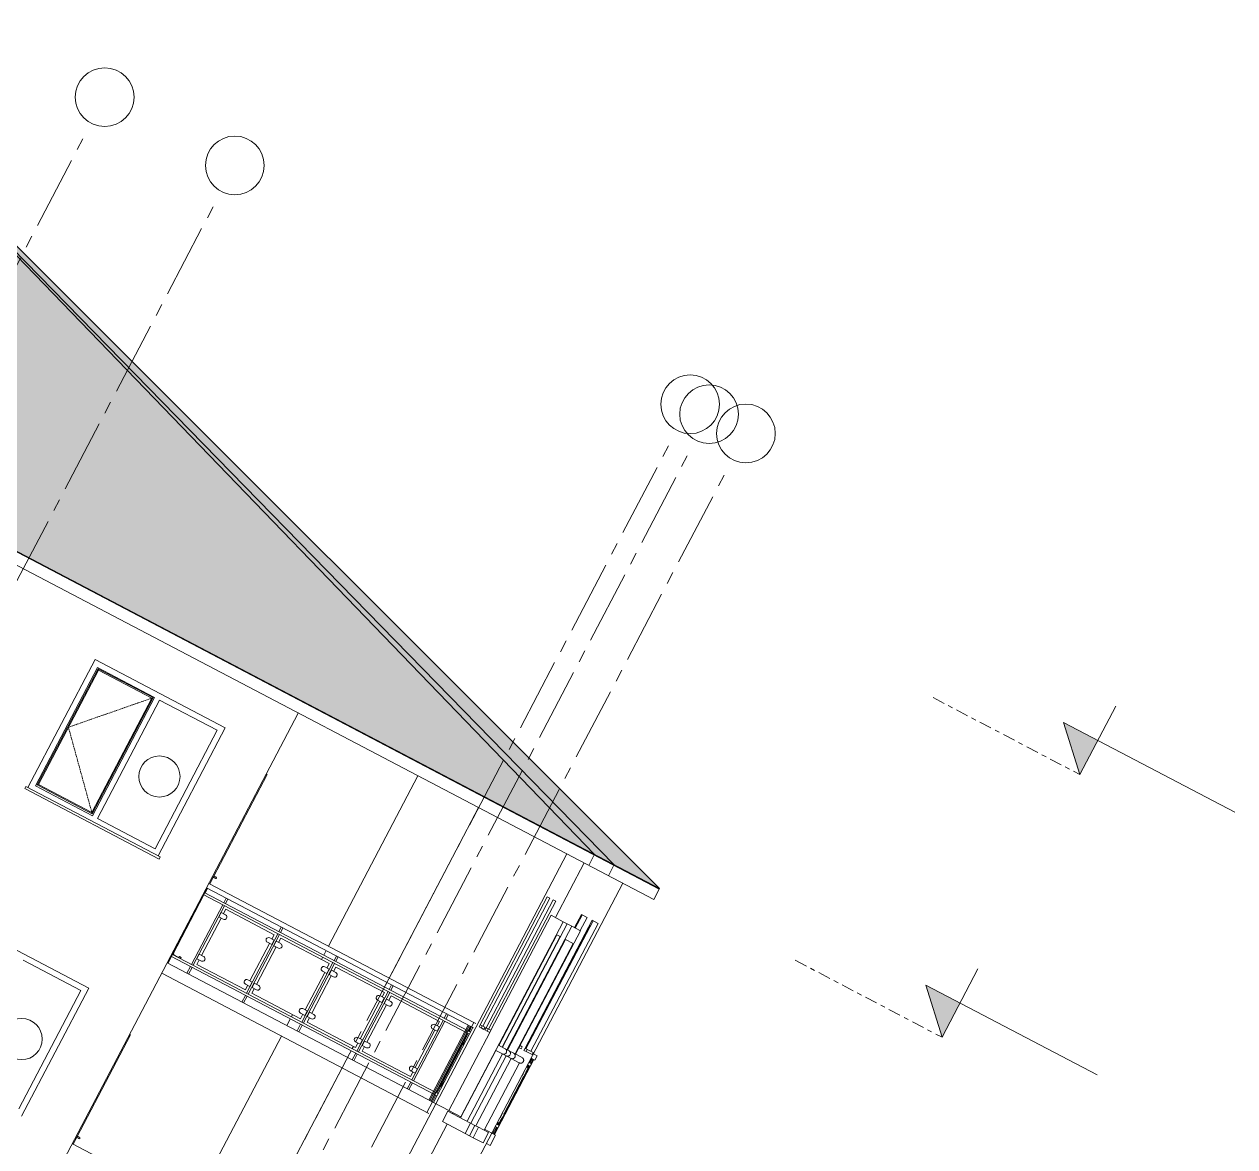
# Model space of a CAD drawing. Header units: millimetres. Extents: x 1373 to 40779, y 1939 to 6439.
# Drawn here: x 4361 to 4669.9, y 3880.4 to 4166.9 of the extents above; entities that cross this region are included whole.
import ezdxf

# ---------------------------------------------------------------- set-up
doc = ezdxf.new("R2010")
doc.units = ezdxf.units.MM
for name, pattern in [('Center', [3, 1.2, -0.6, 0.6, -0.6]), ('Centre', [1.34939, 0.635, -0.23813, 0.23813, -0.23813]), ('IMPORT-CENTER2', [112.5, 75, -12.5, 12.5, -12.5])]:
    doc.linetypes.add(name, pattern=pattern)
for name, color, linetype, lineweight in [('A-DETL', 6, 'Continuous', 30), ('A-DOOR', 31, 'Continuous', 18), ('A-DOOR-FRAM', 31, 'Continuous', 18), ('A-FLOR', 192, 'Continuous', 30), ('A-FLOR-HRAL', 11, 'Continuous', 18), ('A-FLOR-LEVL', 51, 'Continuous', 18), ('A-GLAZ', 151, 'Continuous', 18), ('A-ROOF', 132, 'Continuous', 18), ('A-ROOF-PATT', 132, 'Continuous', 18), ('A-WALL', 20, 'Continuous', 9), ('HESAPLAMALAR', 2, 'Continuous', 30), ('S-COLS', 52, 'Continuous', 9), ('S-GRID', 252, 'IMPORT-CENTER2', 5), ('S-GRID-IDEN', 1, 'Continuous', 18)]:
    doc.layers.add(name, color=color, linetype=linetype, lineweight=lineweight)
doc.layers.add('Çember', color=7, linetype='Continuous')

# ---------------------------------------------------------------- blocks, each defined once
blk = doc.blocks.new('STB Stütze - rechteckig - 35-70-2135510-SOL YAN GÖRÜNÜŞ')
at = {"layer": 'S-COLS'}
for p, q in [((-435, 988), (-435, 791.4)), ((-365, 988), (-365, 791.4)), ((-435, 786.4), (-435, 781.3)), ((-435, 778.7), (-435, 776.2)), ((-365, 786.4), (-365, 781.3)), ((-365, 778.7), (-365, 776.2)), ((-435, 712.7), (-435, 710.2)), ((-435, 707.6), (-435, 700)), ((-365, 712.7), (-365, 710.2)), ((-365, 707.6), (-365, 700))]:
    blk.add_line(p, q, dxfattribs=at)
blk = doc.blocks.new('STB Stütze - rechteckig - 35-70-V61-SOL YAN GÖRÜNÜŞ')
at = {"layer": 'S-COLS'}
for p, q in [((-435, 988), (-435, 791.4)), ((-365, 988), (-365, 791.4)), ((-435, 786.4), (-435, 781.3)), ((-435, 778.7), (-435, 776.2)), ((-365, 786.4), (-365, 781.3)), ((-365, 778.7), (-365, 776.2)), ((-435, 712.7), (-435, 710.2)), ((-435, 707.6), (-435, 700)), ((-365, 712.7), (-365, 710.2)), ((-365, 707.6), (-365, 700))]:
    blk.add_line(p, q, dxfattribs=at)
blk = doc.blocks.new('STB Stütze - rechteckig - 35-70-2136767-SOL YAN GÖRÜNÜŞ')
at = {"layer": 'S-COLS'}
for p, q in [((-435, 1288), (-435, 1091.4)), ((-365, 1288), (-365, 1091.4)), ((-435, 1086.4), (-435, 1081.3)), ((-435, 1078.7), (-435, 1076.2)), ((-365, 1086.4), (-365, 1081.3)), ((-365, 1078.7), (-365, 1076.2)), ((-435, 1012.7), (-435, 1010.2)), ((-435, 1007.6), (-435, 1000)), ((-365, 1012.7), (-365, 1010.2)), ((-365, 1007.6), (-365, 1000))]:
    blk.add_line(p, q, dxfattribs=at)
blk = doc.blocks.new('STB Stütze - rechteckig - 35-70-V71-SOL YAN GÖRÜNÜŞ')
at = {"layer": 'S-COLS'}
for p, q in [((-435, 1288), (-435, 1091.4)), ((-365, 1288), (-365, 1091.4)), ((-435, 1086.4), (-435, 1081.3)), ((-435, 1078.7), (-435, 1076.2)), ((-365, 1086.4), (-365, 1081.3)), ((-365, 1078.7), (-365, 1076.2)), ((-435, 1012.7), (-435, 1010.2)), ((-435, 1007.6), (-435, 1000)), ((-365, 1012.7), (-365, 1010.2)), ((-365, 1007.6), (-365, 1000))]:
    blk.add_line(p, q, dxfattribs=at)
blk = doc.blocks.new('JTIRJRT')
at = {"layer": 'A-FLOR-LEVL'}
for points in [[(21893.2, -1469.4), (21893.2, -1508.9), (21932.7, -1469.4)], [(21893.2, -1772.2), (21893.2, -1811.7), (21932.7, -1772.2)]]:
    blk.add_hatch(color=256, dxfattribs=at).paths.add_polyline_path(points)
for p, q in [((21893.2, -1508.9), (21893.2, -1430)), ((21932.7, -1469.4), (21735.2, -1469.4)), ((21932.7, -1469.4), (21893.2, -1508.9)), ((21893.2, -1811.7), (21893.2, -1732.7)), ((21932.7, -1772.2), (21735.2, -1772.2)), ((21932.7, -1772.2), (21893.2, -1811.7))]:
    blk.add_line(p, q, dxfattribs=at)
at = {"layer": 'A-FLOR-LEVL', "linetype": 'Centre', "ltscale": 20}
for p, q in [((22062.3, -1508.9), (21893.2, -1508.9)), ((22062.3, -1811.7), (21893.2, -1811.7))]:
    blk.add_line(p, q, dxfattribs=at)
blk = doc.blocks.new('A$Cdf2d3065')
at = {"layer": 'A-ROOF-PATT'}
h = blk.add_hatch(dxfattribs=at)
h.set_pattern_fill('FP_33', color=256, style=0, pattern_type=2)
h.set_pattern_definition([(0, (900.691, 2143.499), (31.777, 9.419), [0.66258, -0.55215, 0.77301, -0.33129, -1.436]), (0, (900.691, 2143.499), (31.777, 9.419), [-2.319, 0.99388, -0.44172]), (0, (902.56, 2143.891), (31.777, 9.419), [0.55215, -2.098, 0.44172, -0.66258]), (0, (900.869, 2142.91), (31.777, 9.419), [0.33129, -3.423]), (18.016, (900.69057, 2143.49905), (28.02184183, 9.41877813), [29.185, -92.631]), (18.016, (901.35357, 2143.49905), (28.02184183, 9.41877813), [28.551, -93.265]), (18.016, (901.90557, 2143.49905), (28.02184183, 9.41877813), [26.647, -95.169]), (18.016, (900.86857, 2142.91005), (28.02184183, 9.41877813), [29.185, -92.631]), (18.016, (901.19957, 2142.91005), (28.02184183, 9.41877813), [29.185, -92.631]), (18.016, (904.00357, 2143.49905), (28.02184183, 9.41877813), [27.916, -93.9])])
h.paths.add_polyline_path([(614.8, 2058.1), (636.2, 2058.1), (1559.7, 2358.2), (1553.5, 2360.2), (583.9, 2058.1)])
h = blk.add_hatch(dxfattribs=at)
h.set_pattern_fill('FP_31', color=256, style=0, pattern_type=2)
h.set_pattern_definition([(0, (900.372, 2143.738), (30.256, 9.419), [0.29972, -0.24977, 0.34968, -0.14986, -0.6494]), (0, (900.372, 2143.738), (30.256, 9.419), [-1.049, 0.44958, -0.19982]), (0, (901.879, 2144.131), (30.256, 9.419), [0.24977, -0.94912, 0.19982, -0.29972]), (0, (899.46, 2143.15), (30.256, 9.419), [0.14986, -1.549]), (18.003, (900.37157, 2143.73805), (28.558175076, 9.4187525), [29.205, -92.694]), (18.003, (900.67157, 2143.73805), (28.558175076, 9.4187525), [28.57, -93.329]), (18.003, (900.92157, 2143.73805), (28.558175076, 9.4187525), [26.665, -95.233]), (18.003, (899.45957, 2143.15005), (28.558175076, 9.4187525), [29.205, -92.694]), (18.003, (899.60957, 2143.15005), (28.558175076, 9.4187525), [29.205, -92.694]), (18.003, (901.87057, 2143.73805), (28.558175076, 9.4187525), [27.935, -93.964])])
h.paths.add_polyline_path([(658.9, 2058.1), (1562.2, 2357.4), (1559.7, 2358.2), (636.2, 2058.1)])
h = blk.add_hatch(dxfattribs=at)
h.set_pattern_fill('FP_32', color=256, style=0, pattern_type=2)
h.set_pattern_definition([(0, (1220.775, 2305.74), (64.77, 9.419), [15.24, -12.7, 17.78, -7.62, -33.02]), (0, (1220.775, 2305.74), (64.77, 9.419), [-53.34, 22.86, -10.16]), (0, (1236.015, 2306.132), (64.77, 9.419), [12.7, -48.26, 10.16, -15.24]), (0, (1266.495, 2305.151), (64.77, 9.419), [7.62, -78.74]), (90, (1220.775, 2305.74), (-21.59, 9.419), [9.026, -28.649]), (90, (1236.015, 2305.74), (-21.59, 9.419), [8.83, -28.845]), (90, (1248.715, 2305.74), (-21.59, 9.419), [8.241, -29.434]), (90, (1266.495, 2305.15), (-21.59, 9.419), [9.026, -28.649]), (90, (1274.115, 2305.15), (-21.59, 9.419), [9.026, -28.649]), (90, (1296.975, 2305.74), (-21.59, 9.419), [8.634, -29.041])])
h.paths.add_polyline_path([(658.9, 2058.1), (2483.5, 2058.1), (1562.2, 2357.4), (667.1, 2060.8)])
at = {"layer": 'A-DOOR'}
for p, q in [((990.2, 1858.1), (990.1, 1858.1)), ((990.1, 1858.1), (990.1, 1858.1)), ((990.1, 1858.1), (990.1, 1858.1)), ((990.1, 1858.1), (990.1, 1858.1)), ((990.1, 1858.1), (990.1, 1858.1)), ((990.1, 1856.7), (990.1, 1856.7)), ((990.1, 1856.7), (990.1, 1856.7)), ((990.1, 1856.7), (990.1, 1856.7)), ((990.1, 1856.7), (990.1, 1856.7)), ((990.1, 1856.7), (990.2, 1856.7)), ((990.3, 1858.1), (990.2, 1858.1)), ((990.2, 1858.1), (990.2, 1858.1)), ((990.2, 1858.1), (990.2, 1858.1)), ((990.2, 1858.1), (990.2, 1858.1)), ((990.2, 1858.1), (990.2, 1858.1)), ((990.2, 1858.1), (990.2, 1858.1)), ((990.2, 1858.1), (990.2, 1858.1)), ((990.2, 1856.7), (990.2, 1856.7)), ((990.2, 1856.7), (990.2, 1856.7)), ((990.2, 1856.7), (990.2, 1856.7)), ((990.2, 1856.7), (990.2, 1856.7)), ((990.2, 1856.7), (990.2, 1856.7)), ((990.2, 1856.7), (990.2, 1856.7)), ((990.2, 1856.7), (990.2, 1856.7)), ((990.2, 1856.7), (990.3, 1856.7)), ((990.4, 1858.1), (990.3, 1858.1)), ((990.3, 1858.1), (990.3, 1858.1)), ((990.3, 1858.1), (990.3, 1858.1)), ((990.3, 1858.1), (990.3, 1858.1)), ((990.3, 1858.1), (990.3, 1858.1)), ((990.3, 1856.7), (990.3, 1856.7)), ((990.3, 1856.7), (990.3, 1856.7)), ((990.3, 1856.7), (990.3, 1856.7)), ((990.3, 1856.7), (990.4, 1856.7)), ((990.5, 1858.1), (990.4, 1858.1)), ((990.4, 1858.1), (990.4, 1858.1)), ((990.4, 1858.1), (990.4, 1858.1)), ((990.4, 1858.1), (990.4, 1858.1)), ((990.4, 1856.7), (990.4, 1856.7)), ((990.4, 1856.7), (990.4, 1856.7)), ((990.4, 1856.7), (990.4, 1856.7)), ((990.4, 1856.7), (990.5, 1856.7)), ((990.6, 1858.1), (990.5, 1858.1)), ((990.5, 1858.1), (990.5, 1858.1)), ((990.5, 1858.1), (990.5, 1858.1)), ((990.5, 1856.7), (990.5, 1856.7)), ((990.5, 1856.7), (990.5, 1856.7)), ((990.5, 1856.7), (990.6, 1856.7)), ((990.7, 1858.1), (990.6, 1858.1)), ((990.6, 1858.1), (990.6, 1858.1)), ((990.6, 1858.1), (990.6, 1858.1)), ((990.6, 1856.7), (990.6, 1856.7)), ((990.6, 1856.7), (990.6, 1856.7)), ((990.6, 1856.7), (990.7, 1856.7)), ((990.8, 1858.1), (990.7, 1858.1)), ((990.7, 1858.1), (990.7, 1858.1)), ((990.7, 1858.1), (990.7, 1858.1)), ((990.7, 1856.7), (990.7, 1856.7)), ((990.7, 1856.7), (990.7, 1856.7)), ((990.7, 1856.7), (990.8, 1856.7)), ((990.9, 1858.1), (990.8, 1858.1)), ((990.8, 1858.1), (990.8, 1858.1)), ((990.8, 1856.7), (990.8, 1856.7)), ((990.8, 1856.7), (990.8, 1856.7)), ((990.8, 1856.7), (990.9, 1856.7)), ((991, 1858.1), (990.9, 1858.1)), ((990.9, 1858.1), (990.9, 1858.1)), ((990.9, 1858.1), (990.9, 1858.1)), ((990.9, 1856.7), (990.9, 1856.7)), ((990.9, 1856.7), (991, 1856.7)), ((991.1, 1858.1), (991, 1858.1)), ((991, 1858.1), (991, 1858.1)), ((991, 1856.7), (991, 1856.7)), ((991, 1856.7), (991, 1856.7)), ((991, 1856.7), (991.1, 1856.7)), ((992.6, 1858.1), (991.1, 1858.1)), ((991.1, 1858.1), (991.1, 1858.1)), ((991.1, 1858.1), (991.1, 1858.1)), ((991.1, 1856.7), (992.6, 1856.7)), ((991.1, 1856.7), (991.1, 1856.7)), ((991.1, 1856.7), (991.1, 1856.7)), ((992.6, 1858.7), (992.6, 1857.4)), ((992.6, 1857.4), (992.6, 1856.2)), ((985.7, 1768.9), (983.7, 1768.9)), ((983.7, 1767.6), (983.7, 1768.9)), ((985.7, 1767.6), (985.7, 1768.9)), ((991.5, 1767.9), (985.7, 1767.9)), ((991.5, 1767.9), (991.5, 1768)), ((991.5, 1768), (991.5, 1768)), ((991.5, 1768), (991.5, 1768)), ((991.5, 1768), (991.6, 1768)), ((991.5, 1767.7), (991.5, 1767.9)), ((991.6, 1768), (991.6, 1768)), ((991.6, 1768), (991.6, 1768)), ((991.6, 1768), (991.6, 1768)), ((991.6, 1768), (991.6, 1768)), ((991.6, 1768), (991.7, 1768)), ((991.7, 1768), (991.7, 1768.1)), ((991.7, 1768.1), (991.8, 1768.1)), ((991.7, 1768), (991.7, 1768)), ((991.7, 1768), (991.7, 1768)), ((991.7, 1768), (991.7, 1768)), ((991.7, 1768), (991.7, 1768)), ((991.8, 1768.1), (991.8, 1768.2)), ((991.8, 1768.2), (991.9, 1768.2)), ((991.8, 1768.1), (991.8, 1768.1)), ((991.8, 1768.1), (991.8, 1768.1)), ((991.8, 1768.1), (991.8, 1768.1)), ((991.8, 1768.1), (991.8, 1768.1)), ((991.8, 1768.1), (991.8, 1768.1)), ((991.9, 1768.3), (992, 1768.4)), ((991.9, 1768.2), (991.9, 1768.3)), ((991.9, 1768.3), (991.9, 1768.3)), ((991.9, 1768.3), (991.9, 1768.3)), ((991.9, 1768.3), (991.9, 1767.6)), ((991.9, 1768.2), (991.9, 1768.2)), ((991.9, 1768.2), (991.9, 1768.2)), ((991.9, 1768.2), (991.9, 1768.2)), ((992, 1768.4), (992, 1768.5)), ((992, 1768.5), (992.1, 1768.5)), ((992.1, 1768.6), (992.1, 1768.7)), ((992.1, 1768.7), (992.2, 1768.7)), ((992.1, 1768.5), (992.1, 1768.6)), ((992.2, 1768.7), (992.2, 1768.8)), ((992.2, 1768.8), (992.3, 1768.8)), ((992.3, 1768.8), (992.4, 1768.9)), ((992.4, 1768.9), (992.4, 1769)), ((992.4, 1769), (992.5, 1769)), ((992.5, 1769), (992.5, 1769.1)), ((992.5, 1769.1), (992.6, 1769.1)), ((992.6, 1769.1), (992.7, 1769.1)), ((992.7, 1769.1), (992.7, 1769.2)), ((990.2, 1558.1), (990.1, 1558.1)), ((990.1, 1558.1), (990.1, 1558.1)), ((990.1, 1558.1), (990.1, 1558.1)), ((990.1, 1558.1), (990.1, 1558.1)), ((990.1, 1558.1), (990.1, 1558.1)), ((990.3, 1558.1), (990.2, 1558.1)), ((990.2, 1558.1), (990.2, 1558.1)), ((990.2, 1558.1), (990.2, 1558.1)), ((990.2, 1558.1), (990.2, 1558.1)), ((990.2, 1558.1), (990.2, 1558.1)), ((990.2, 1558.1), (990.2, 1558.1)), ((990.2, 1558.1), (990.2, 1558.1)), ((990.4, 1558.1), (990.3, 1558.1)), ((990.3, 1558.1), (990.3, 1558.1)), ((990.3, 1558.1), (990.3, 1558.1)), ((990.3, 1558.1), (990.3, 1558.1)), ((990.3, 1558.1), (990.3, 1558.1)), ((990.5, 1558.1), (990.4, 1558.1)), ((990.4, 1558.1), (990.4, 1558.1)), ((990.4, 1558.1), (990.4, 1558.1)), ((990.4, 1558.1), (990.4, 1558.1)), ((990.6, 1558.1), (990.5, 1558.1)), ((990.5, 1558.1), (990.5, 1558.1)), ((990.5, 1558.1), (990.5, 1558.1)), ((990.7, 1558.1), (990.6, 1558.1)), ((990.6, 1558.1), (990.6, 1558.1)), ((990.6, 1558.1), (990.6, 1558.1)), ((990.8, 1558.1), (990.7, 1558.1)), ((990.7, 1558.1), (990.7, 1558.1)), ((990.7, 1558.1), (990.7, 1558.1)), ((990.9, 1558.1), (990.8, 1558.1)), ((990.8, 1558.1), (990.8, 1558.1)), ((991, 1558.1), (990.9, 1558.1)), ((990.9, 1558.1), (990.9, 1558.1)), ((990.9, 1558.1), (990.9, 1558.1)), ((991.1, 1558.1), (991, 1558.1)), ((991, 1558.1), (991, 1558.1)), ((992.6, 1558.1), (991.1, 1558.1)), ((991.1, 1558.1), (991.1, 1558.1)), ((991.1, 1558.1), (991.1, 1558.1)), ((992.6, 1558.7), (992.6, 1557.4)), ((992.6, 1557.4), (992.6, 1556.2)), ((990.1, 1556.7), (990.1, 1556.7)), ((990.1, 1556.7), (990.1, 1556.7)), ((990.1, 1556.7), (990.1, 1556.7)), ((990.1, 1556.7), (990.1, 1556.7)), ((990.1, 1556.7), (990.2, 1556.7)), ((990.2, 1556.7), (990.2, 1556.7)), ((990.2, 1556.7), (990.2, 1556.7)), ((990.2, 1556.7), (990.2, 1556.7)), ((990.2, 1556.7), (990.2, 1556.7)), ((990.2, 1556.7), (990.2, 1556.7)), ((990.2, 1556.7), (990.2, 1556.7)), ((990.2, 1556.7), (990.2, 1556.7)), ((990.2, 1556.7), (990.3, 1556.7)), ((990.3, 1556.7), (990.3, 1556.7)), ((990.3, 1556.7), (990.3, 1556.7)), ((990.3, 1556.7), (990.3, 1556.7)), ((990.3, 1556.7), (990.4, 1556.7)), ((990.4, 1556.7), (990.4, 1556.7)), ((990.4, 1556.7), (990.4, 1556.7)), ((990.4, 1556.7), (990.4, 1556.7)), ((990.4, 1556.7), (990.5, 1556.7)), ((990.5, 1556.7), (990.5, 1556.7)), ((990.5, 1556.7), (990.5, 1556.7)), ((990.5, 1556.7), (990.6, 1556.7)), ((990.6, 1556.7), (990.6, 1556.7)), ((990.6, 1556.7), (990.6, 1556.7)), ((990.6, 1556.7), (990.7, 1556.7)), ((990.7, 1556.7), (990.7, 1556.7)), ((990.7, 1556.7), (990.7, 1556.7)), ((990.7, 1556.7), (990.8, 1556.7)), ((990.8, 1556.7), (990.8, 1556.7)), ((990.8, 1556.7), (990.8, 1556.7)), ((990.8, 1556.7), (990.9, 1556.7)), ((990.9, 1556.7), (990.9, 1556.7)), ((990.9, 1556.7), (991, 1556.7)), ((991, 1556.7), (991, 1556.7)), ((991, 1556.7), (991, 1556.7)), ((991, 1556.7), (991.1, 1556.7)), ((991.1, 1556.7), (992.6, 1556.7)), ((991.1, 1556.7), (991.1, 1556.7)), ((991.1, 1556.7), (991.1, 1556.7))]:
    blk.add_line(p, q, dxfattribs=at)
for centre, start, end in [((990.1, 1857.4), 150, 180), ((990.1, 1857.4), 180, 210), ((990.1, 1857.4), 75, 120), ((990.1, 1857.4), 240, 285), ((990.1, 1557.4), 150, 180), ((990.1, 1557.4), 180, 210), ((990.1, 1557.4), 75, 120), ((990.1, 1557.4), 240, 285)]:
    blk.add_arc(centre, 0.7, start, end, dxfattribs=at)
at = {"layer": 'A-DOOR-FRAM'}
for p, q in [((992.7, 1848.9), (992.7, 1974.9)), ((993.7, 1974.9), (992.7, 1974.9)), ((992.7, 1838.7), (992.7, 1843.8)), ((992.7, 1767.6), (992.7, 1836.2)), ((992.7, 1757.4), (992.7, 1765.1)), ((992.7, 1548.9), (992.7, 1674.9)), ((993.7, 1674.9), (992.7, 1674.9))]:
    blk.add_line(p, q, dxfattribs=at)
at = {"layer": 'A-FLOR', "color": 1, "lineweight": 20}
for p, q in [((615.2, 1757.4), (619.5, 1757.4)), ((615.2, 1757.4), (615.2, 1745.4)), ((685.8, 1757.4), (993.7, 1757.4)), ((688, 1757.4), (688, 1745.4)), ((619.5, 1745.4), (615.2, 1745.4)), ((993.7, 1745.4), (685.8, 1745.4))]:
    blk.add_line(p, q, dxfattribs=at)
at = {"layer": 'A-FLOR-HRAL'}
for p, q in [((615.2, 1848.9), (619.5, 1848.9)), ((615.2, 1848.9), (615.2, 1843.8)), ((615.2, 1843.8), (619.5, 1843.8)), ((616.6, 1843.8), (616.6, 1757.4)), ((617.2, 1838.7), (617.2, 1843.8)), ((617.3, 1843.8), (617.3, 1838.7)), ((619.2, 1838.7), (619.2, 1843.8)), ((686, 1848.9), (688.3, 1848.9)), ((686, 1843.8), (688.3, 1843.8)), ((686.7, 1757.4), (686.7, 1843.8)), ((688.1, 1843.8), (688.1, 1838.7)), ((688.1, 1838.7), (688.1, 1843.8)), ((688.3, 1843.8), (688.3, 1848.9)), ((688.3, 1848.9), (993.7, 1848.9)), ((688.3, 1843.8), (993.7, 1843.8)), ((689.3, 1843.8), (689.3, 1838.7)), ((689.3, 1838.7), (689.3, 1843.8)), ((689.5, 1757.4), (689.5, 1843.8)), ((690.8, 1757.4), (690.8, 1843.8)), ((692, 1843.8), (692, 1757.4)), ((715.1, 1843.8), (715.1, 1838.7)), ((717, 1838.7), (717, 1843.8)), ((778.6, 1843.8), (778.6, 1838.7)), ((780.5, 1838.7), (780.5, 1843.8)), ((842.1, 1843.8), (842.1, 1838.7)), ((844, 1838.7), (844, 1843.8)), ((905.6, 1843.8), (905.6, 1838.7)), ((907.5, 1838.7), (907.5, 1843.8)), ((969.1, 1843.8), (969.1, 1838.7)), ((971, 1838.7), (971, 1843.8)), ((993.1, 1757.4), (993.1, 1843.8)), ((616.5, 1838.7), (619.5, 1838.7)), ((616.5, 1838.7), (616.5, 1836.2)), ((616.5, 1836.2), (619.5, 1836.2)), ((617.2, 1828.6), (617.2, 1836.2)), ((617.3, 1836.2), (617.3, 1828.6)), ((619.5, 1833.6), (617.7, 1833.6)), ((617.7, 1833.6), (617.7, 1828.6)), ((619.2, 1833.6), (619.2, 1836.2)), ((687.3, 1838.7), (689.5, 1838.7)), ((687.3, 1836.2), (689.5, 1836.2)), ((688.1, 1836.2), (688.1, 1828.6)), ((688.1, 1828.6), (688.1, 1836.2)), ((688.5, 1833.6), (689.3, 1833.6)), ((688.5, 1828.6), (688.5, 1833.6)), ((689.3, 1836.2), (689.3, 1767.6)), ((689.3, 1767.6), (689.3, 1836.2)), ((689.5, 1836.2), (689.5, 1838.7)), ((689.5, 1838.7), (993.7, 1838.7)), ((689.5, 1836.2), (993.7, 1836.2)), ((715.1, 1836.2), (715.1, 1767.6)), ((717, 1767.6), (717, 1836.2)), ((719.8, 1833.6), (775.7, 1833.6)), ((719.8, 1828.6), (719.8, 1833.6)), ((775.7, 1833.6), (775.7, 1828.6)), ((778.6, 1836.2), (778.6, 1767.6)), ((780.5, 1767.6), (780.5, 1836.2)), ((783.3, 1833.6), (839.2, 1833.6)), ((783.3, 1828.6), (783.3, 1833.6)), ((839.2, 1833.6), (839.2, 1828.6)), ((842.1, 1836.2), (842.1, 1767.6)), ((844, 1767.6), (844, 1836.2)), ((846.8, 1833.6), (902.7, 1833.6)), ((846.8, 1828.6), (846.8, 1833.6)), ((902.7, 1833.6), (902.7, 1828.6)), ((905.6, 1836.2), (905.6, 1767.6)), ((907.5, 1767.6), (907.5, 1836.2)), ((910.3, 1833.6), (966.2, 1833.6)), ((910.3, 1828.6), (910.3, 1833.6)), ((966.2, 1833.6), (966.2, 1828.6)), ((969.1, 1836.2), (969.1, 1767.6)), ((971, 1767.6), (971, 1836.2)), ((617.2, 1828.6), (617, 1828.6)), ((617, 1828.6), (617, 1823.5)), ((617, 1823.5), (617.2, 1823.5)), ((618, 1828.6), (617.2, 1828.6)), ((617.2, 1780.3), (617.2, 1823.5)), ((617.2, 1823.5), (618, 1823.5)), ((617.3, 1827.8), (617.3, 1827.5)), ((617.3, 1823.5), (617.3, 1780.3)), ((617.7, 1823.5), (617.7, 1780.3)), ((687.8, 1823.5), (687.8, 1828.6)), ((687.8, 1828.6), (687.9, 1828.6)), ((687.9, 1823.5), (687.8, 1823.5)), ((687.9, 1828.6), (688.6, 1828.6)), ((688.6, 1823.5), (687.9, 1823.5)), ((688.1, 1823.5), (688.1, 1780.3)), ((688.1, 1780.3), (688.1, 1823.5)), ((688.5, 1780.3), (688.5, 1823.5)), ((688.9, 1828.6), (689, 1828.6)), ((689, 1823.5), (688.9, 1823.5)), ((689, 1828.6), (689, 1823.5)), ((689.3, 1828.6), (689, 1828.6)), ((689.3, 1823.5), (689, 1823.5)), ((717.3, 1823.5), (717.3, 1828.6)), ((717.3, 1828.6), (722.4, 1828.6)), ((722.4, 1823.5), (717.3, 1823.5)), ((719.8, 1780.3), (719.8, 1823.5)), ((773.2, 1828.6), (778.3, 1828.6)), ((778.3, 1823.5), (773.2, 1823.5)), ((775.7, 1823.5), (775.7, 1780.3)), ((778.3, 1828.6), (778.3, 1823.5)), ((780.8, 1823.5), (780.8, 1828.6)), ((780.8, 1828.6), (785.9, 1828.6)), ((785.9, 1823.5), (780.8, 1823.5)), ((783.3, 1780.3), (783.3, 1823.5)), ((836.7, 1828.6), (841.8, 1828.6)), ((841.8, 1823.5), (836.7, 1823.5)), ((839.2, 1823.5), (839.2, 1780.3)), ((841.8, 1828.6), (841.8, 1823.5)), ((844.3, 1823.5), (844.3, 1828.6)), ((844.3, 1828.6), (849.4, 1828.6)), ((849.4, 1823.5), (844.3, 1823.5)), ((846.8, 1780.3), (846.8, 1823.5)), ((900.2, 1828.6), (905.3, 1828.6)), ((905.3, 1823.5), (900.2, 1823.5)), ((902.7, 1823.5), (902.7, 1780.3)), ((905.3, 1828.6), (905.3, 1823.5)), ((907.8, 1823.5), (907.8, 1828.6)), ((907.8, 1828.6), (912.9, 1828.6)), ((912.9, 1823.5), (907.8, 1823.5)), ((910.3, 1780.3), (910.3, 1823.5)), ((963.7, 1828.6), (968.8, 1828.6)), ((968.8, 1823.5), (963.7, 1823.5)), ((966.2, 1823.5), (966.2, 1780.3)), ((968.8, 1828.6), (968.8, 1823.5)), ((617.2, 1780.3), (617, 1780.3)), ((617, 1780.3), (617, 1775.2)), ((618, 1780.3), (617.2, 1780.3)), ((617.3, 1779.6), (617.3, 1778.9)), ((687.8, 1775.2), (687.8, 1780.3)), ((687.8, 1780.3), (687.9, 1780.3)), ((687.9, 1780.3), (688.6, 1780.3)), ((688.9, 1780.3), (689, 1780.3)), ((689, 1780.3), (689, 1775.2)), ((689.3, 1780.3), (689, 1780.3)), ((717.3, 1775.2), (717.3, 1780.3)), ((717.3, 1780.3), (722.4, 1780.3)), ((773.2, 1780.3), (778.3, 1780.3)), ((778.3, 1780.3), (778.3, 1775.2)), ((780.8, 1775.2), (780.8, 1780.3)), ((780.8, 1780.3), (785.9, 1780.3)), ((836.7, 1780.3), (841.8, 1780.3)), ((841.8, 1780.3), (841.8, 1775.2)), ((844.3, 1775.2), (844.3, 1780.3)), ((844.3, 1780.3), (849.4, 1780.3)), ((900.2, 1780.3), (905.3, 1780.3)), ((905.3, 1780.3), (905.3, 1775.2)), ((907.8, 1775.2), (907.8, 1780.3)), ((907.8, 1780.3), (912.9, 1780.3)), ((963.7, 1780.3), (968.8, 1780.3)), ((968.8, 1780.3), (968.8, 1775.2)), ((616.5, 1767.6), (619.5, 1767.6)), ((616.5, 1767.6), (616.5, 1765.1)), ((617, 1775.2), (617.2, 1775.2)), ((617.2, 1767.6), (617.2, 1775.2)), ((617.2, 1775.2), (618, 1775.2)), ((617.3, 1776.4), (617.3, 1776)), ((617.3, 1775.2), (617.3, 1767.6)), ((617.7, 1775.2), (617.7, 1770.1)), ((617.7, 1770.1), (619.5, 1770.1)), ((619.2, 1767.6), (619.2, 1770.1)), ((687.3, 1767.6), (689.5, 1767.6)), ((687.9, 1775.2), (687.8, 1775.2)), ((688.6, 1775.2), (687.9, 1775.2)), ((688.1, 1775.2), (688.1, 1767.6)), ((688.1, 1767.6), (688.1, 1775.2)), ((688.5, 1770.1), (688.5, 1775.2)), ((689.3, 1770.1), (688.5, 1770.1)), ((689, 1775.2), (688.9, 1775.2)), ((689.3, 1775.2), (689, 1775.2)), ((689.5, 1765.1), (689.5, 1767.6)), ((689.5, 1767.6), (993.7, 1767.6)), ((722.4, 1775.2), (717.3, 1775.2)), ((719.8, 1770.1), (719.8, 1775.2)), ((775.7, 1770.1), (719.8, 1770.1)), ((778.3, 1775.2), (773.2, 1775.2)), ((775.7, 1775.2), (775.7, 1770.1)), ((785.9, 1775.2), (780.8, 1775.2)), ((783.3, 1770.1), (783.3, 1775.2)), ((839.2, 1770.1), (783.3, 1770.1)), ((841.8, 1775.2), (836.7, 1775.2)), ((839.2, 1775.2), (839.2, 1770.1)), ((849.4, 1775.2), (844.3, 1775.2)), ((846.8, 1770.1), (846.8, 1775.2)), ((902.7, 1770.1), (846.8, 1770.1)), ((905.3, 1775.2), (900.2, 1775.2)), ((902.7, 1775.2), (902.7, 1770.1)), ((912.9, 1775.2), (907.8, 1775.2)), ((910.3, 1770.1), (910.3, 1775.2)), ((966.2, 1770.1), (910.3, 1770.1)), ((968.8, 1775.2), (963.7, 1775.2)), ((966.2, 1775.2), (966.2, 1770.1)), ((616.5, 1765.1), (619.5, 1765.1)), ((617.2, 1757.4), (617.2, 1765.1)), ((617.3, 1765.1), (617.3, 1757.4)), ((619.2, 1757.4), (619.2, 1765.1)), ((687.3, 1765.1), (689.5, 1765.1)), ((688.1, 1765.1), (688.1, 1757.4)), ((688.1, 1757.4), (688.1, 1765.1)), ((689.3, 1765.1), (689.3, 1757.4)), ((689.3, 1757.4), (689.3, 1765.1)), ((689.5, 1765.1), (993.7, 1765.1)), ((715.1, 1765.1), (715.1, 1757.4)), ((717, 1757.4), (717, 1765.1)), ((778.6, 1765.1), (778.6, 1757.4)), ((780.5, 1757.4), (780.5, 1765.1)), ((842.1, 1765.1), (842.1, 1757.4)), ((844, 1757.4), (844, 1765.1)), ((905.6, 1765.1), (905.6, 1757.4)), ((907.5, 1757.4), (907.5, 1765.1)), ((969.1, 1765.1), (969.1, 1757.4)), ((971, 1757.4), (971, 1765.1)), ((688.3, 1548.9), (993.7, 1548.9))]:
    blk.add_line(p, q, dxfattribs=at)
at = {"layer": 'A-FLOR-HRAL', "linetype": 'Continuous'}
for p, q in [((618.2, 1838.7), (618.2, 1843.8)), ((689.1, 1838.7), (689.1, 1843.8)), ((618.2, 1833.6), (618.2, 1836.2)), ((688.1, 1838.7), (688.1, 1841.2)), ((688.1, 1828.6), (688.1, 1832.3)), ((689.1, 1833.6), (689.1, 1836.2)), ((617.3, 1823.8), (617.3, 1823.8)), ((688.1, 1780.3), (688.1, 1787.3)), ((617.3, 1767.6), (617.3, 1767.7)), ((618.2, 1767.6), (618.2, 1770.1)), ((688.1, 1767.6), (688.1, 1767.7)), ((689.1, 1767.6), (689.1, 1770.1)), ((617.3, 1757.4), (617.3, 1761.2)), ((618.2, 1757.4), (618.2, 1765.1)), ((689.1, 1757.4), (689.1, 1765.1))]:
    blk.add_line(p, q, dxfattribs=at)
at = {"layer": 'A-FLOR-HRAL'}
for centre, start, end in [((722.4, 1826), 270, 90), ((773.2, 1826), 90, 270), ((785.9, 1826), 270, 90), ((836.7, 1826), 90, 270), ((849.4, 1826), 270, 90), ((900.2, 1826), 90, 270), ((912.9, 1826), 270, 90), ((963.7, 1826), 90, 270), ((722.4, 1777.8), 270, 90), ((773.2, 1777.8), 90, 270), ((785.9, 1777.8), 270, 90), ((836.7, 1777.8), 90, 270), ((849.4, 1777.8), 270, 90), ((900.2, 1777.8), 90, 270), ((912.9, 1777.8), 270, 90), ((963.7, 1777.8), 90, 270)]:
    blk.add_arc(centre, 2.54, start, end, dxfattribs=at)
for centre, ratio, start_param, end_param in [((617.2, 1826), 0.043477, 3.141593, 6.283185), ((619.4, 1826), 0.043477, 0, 3.141593), ((687.9, 1826), 0.019667, 3.141593, 6.283185), ((688.9, 1826), 0.019667, 0, 3.141593), ((617.2, 1777.8), 0.043477, 3.141593, 6.283185), ((619.4, 1777.8), 0.043477, 0, 3.141593), ((687.9, 1777.8), 0.019667, 3.141593, 6.283185), ((688.9, 1777.8), 0.019667, 0, 3.141593)]:
    blk.add_ellipse(centre, major_axis=(0, 2.54), ratio=ratio, start_param=start_param, end_param=end_param, dxfattribs=at)
at = {"layer": 'A-GLAZ'}
for p, q in [((628.7, 1997.4), (628.7, 1849.9)), ((629, 1854.9), (629, 1991.4)), ((629, 1991.4), (629.6, 1991.4)), ((641.3, 1997.4), (641.3, 1982.4)), ((641.6, 1982.4), (641.6, 1991.4)), ((641.6, 1991.4), (642.2, 1991.4)), ((1058.7, 1854.9), (1058.7, 1991.4)), ((1058.7, 1991.4), (1125.2, 1991.4)), ((1125.2, 1991.4), (1125.2, 1854.9)), ((1131, 1854.9), (1131, 1991.4)), ((1131, 1991.4), (1196.7, 1991.4)), ((1132.2, 1990.5), (1132.2, 1856.7)), ((1132.2, 1990.5), (1195.7, 1990.5)), ((1133.2, 1989.4), (1132.2, 1990.5)), ((1195.7, 1990.5), (1194.7, 1989.4)), ((1195.7, 1856.7), (1195.7, 1990.5)), ((1196.7, 1991.4), (1196.7, 1854.9)), ((645.4, 1982.4), (635.4, 1982.4)), ((635.4, 1982.4), (635.4, 1840)), ((645.4, 1840), (645.4, 1982.4)), ((650.7, 1982.4), (645.4, 1982.4)), ((655.2, 1982.4), (650.7, 1982.4)), ((650.7, 1982.4), (650.7, 1840)), ((655.2, 1757.4), (655.2, 1982.4)), ((669.2, 1982.4), (655.2, 1982.4)), ((669.2, 1982.4), (669.2, 1849.9)), ((1133.2, 1857.7), (1133.2, 1989.4)), ((1133.2, 1989.4), (1194.7, 1989.4)), ((1194.7, 1989.4), (1194.7, 1857.7)), ((636, 1840), (636, 1967.4)), ((636, 1967.4), (644.7, 1967.4)), ((644.7, 1967.4), (644.7, 1840)), ((651, 1840), (651, 1967.4)), ((651, 1967.4), (654.9, 1967.4)), ((654.9, 1967.4), (654.9, 1840)), ((629.6, 1854.9), (629, 1854.9)), ((1125.2, 1854.9), (1058.7, 1854.9)), ((1196.7, 1854.9), (1131, 1854.9)), ((1132.2, 1856.7), (1133.2, 1857.7)), ((1132.2, 1856.7), (1195.7, 1856.7)), ((1194.7, 1857.7), (1133.2, 1857.7)), ((1195.7, 1856.7), (1194.7, 1857.7)), ((620.4, 1849.9), (627.2, 1849.9)), ((620.4, 1847.4), (620.4, 1849.9)), ((627.2, 1847.4), (620.4, 1847.4)), ((627.2, 1849.9), (629.7, 1849.9)), ((627.2, 1849.9), (627.2, 1847.4)), ((629.7, 1847.4), (627.2, 1847.4)), ((629.7, 1849.9), (629.7, 1847.4)), ((633, 1849.9), (635.4, 1849.9)), ((633, 1847.4), (633, 1849.9)), ((635.4, 1847.4), (633, 1847.4)), ((669.1, 1849.9), (672.2, 1849.9)), ((669.1, 1847.4), (669.1, 1849.9)), ((672.2, 1847.4), (669.1, 1847.4)), ((669.2, 1847.4), (669.2, 1757.4)), ((672.2, 1849.9), (674.7, 1849.9)), ((672.2, 1849.9), (672.2, 1847.4)), ((674.7, 1847.4), (672.2, 1847.4)), ((674.7, 1849.9), (674.7, 1847.4)), ((676, 1849.9), (679, 1849.9)), ((676, 1847.4), (676, 1849.9)), ((679, 1847.4), (676, 1847.4)), ((679, 1849.9), (681.5, 1849.9)), ((679, 1849.9), (679, 1847.4)), ((681.5, 1847.4), (679, 1847.4)), ((681.5, 1849.9), (681.5, 1847.4)), ((1050.2, 1849.9), (1205.2, 1849.9)), ((1050.2, 1847.4), (1050.2, 1849.9)), ((1205.2, 1847.4), (1050.2, 1847.4)), ((1205.2, 1849.9), (1205.2, 1847.4)), ((637.6, 1840), (628, 1840)), ((628.1, 1840), (628, 1840)), ((628, 1834.1), (628, 1756.4)), ((628, 1834), (637.6, 1834)), ((628, 1834), (628.1, 1834)), ((643.2, 1840), (637.6, 1840)), ((637.6, 1834.1), (637.6, 1756.4)), ((637.6, 1834), (643.2, 1834)), ((647.5, 1840), (643.2, 1840)), ((643.2, 1834), (647.5, 1834)), ((643.2, 1834), (643.2, 1756.4)), ((655.2, 1840), (647.5, 1840)), ((647.5, 1834.1), (647.5, 1756.4)), ((647.5, 1834), (655.2, 1834)), ((655.1, 1834), (655.1, 1756.4)), ((622.8, 1756.4), (634.2, 1756.4)), ((622.8, 1744.4), (622.8, 1756.4)), ((634.2, 1756.4), (638.4, 1756.4)), ((634.2, 1744.4), (634.2, 1756.4)), ((638.4, 1756.4), (643.6, 1756.4)), ((638.4, 1744.4), (638.4, 1756.4)), ((643.6, 1756.4), (669.6, 1756.4)), ((643.6, 1744.4), (643.6, 1756.4)), ((655.2, 1757.4), (669.2, 1757.4)), ((669.6, 1744.4), (669.6, 1756.4)), ((634.2, 1744.4), (622.8, 1744.4)), ((638.4, 1744.4), (634.2, 1744.4)), ((643.6, 1744.4), (638.4, 1744.4)), ((669.6, 1744.4), (643.6, 1744.4)), ((1058.7, 1554.9), (1058.7, 1691.4)), ((1058.7, 1691.4), (1125.2, 1691.4))]:
    blk.add_line(p, q, dxfattribs=at)
at = {"layer": 'A-GLAZ', "linetype": 'Center'}
for p in [(1133.2, 1989.4), (1133.2, 1857.7)]:
    blk.add_line(p, (1194.7, 1923.6), dxfattribs=at)
at = {"layer": 'A-GLAZ'}
for points, knots in [([(628, 1840), (628, 1840), (627.8, 1840), (627.6, 1840), (627.4, 1839.9), (627.2, 1839.9), (627, 1839.8), (626.8, 1839.8), (626.6, 1839.7), (626.5, 1839.6), (626.3, 1839.5), (626.1, 1839.3), (625.9, 1839.2), (625.7, 1839), (625.5, 1838.8), (625.3, 1838.5), (625.1, 1838.1), (625, 1837.6), (624.9, 1837.2), (624.9, 1837)], [0.5, 0.5, 0.5, 0.5, 0.5208333, 0.5416667, 0.5625, 0.5833333, 0.6041667, 0.625, 0.6458333, 0.6666667, 0.6875, 0.7083333, 0.75, 0.7708333, 0.7916667, 0.8333333, 0.875, 0.9166667, 1, 1, 1, 1]), ([(624.9, 1837), (624.9, 1836.7), (625, 1836.3), (625.1, 1835.8), (625.3, 1835.5), (625.5, 1835.2), (625.7, 1835), (625.9, 1834.8), (626.1, 1834.6), (626.4, 1834.4), (626.6, 1834.3), (626.8, 1834.2), (627, 1834.1), (627.2, 1834.1), (627.4, 1834), (627.6, 1834), (627.8, 1834), (628, 1834), (628, 1834)], [0, 0, 0, 0, 0.0833333, 0.125, 0.1666667, 0.2083333, 0.2291667, 0.25, 0.2916667, 0.3333333, 0.3541667, 0.375, 0.3958333, 0.4166667, 0.4375, 0.4583333, 0.4791667, 0.5, 0.5, 0.5, 0.5]), ([(637.6, 1840), (637.5, 1840), (637.4, 1840), (637.2, 1840), (637, 1839.9), (636.8, 1839.9), (636.6, 1839.8), (636.5, 1839.8), (636.3, 1839.7), (636.1, 1839.6), (636, 1839.5), (635.8, 1839.3), (635.6, 1839.2), (635.4, 1839), (635.2, 1838.8), (635.1, 1838.5), (634.9, 1838.1), (634.7, 1837.6), (634.7, 1837.2), (634.7, 1837)], [0.5, 0.5, 0.5, 0.5, 0.5208333, 0.5416667, 0.5625, 0.5833333, 0.6041667, 0.625, 0.6458333, 0.6666667, 0.6875, 0.7083333, 0.75, 0.7708333, 0.7916667, 0.8333333, 0.875, 0.9166667, 1, 1, 1, 1]), ([(634.7, 1837), (634.7, 1836.7), (634.7, 1836.3), (634.9, 1835.8), (635.1, 1835.5), (635.2, 1835.2), (635.4, 1835), (635.6, 1834.8), (635.8, 1834.6), (636.1, 1834.4), (636.3, 1834.3), (636.5, 1834.2), (636.6, 1834.1), (636.8, 1834.1), (637, 1834), (637.2, 1834), (637.4, 1834), (637.5, 1834), (637.6, 1834)], [0, 0, 0, 0, 0.0833333, 0.125, 0.1666667, 0.2083333, 0.2291667, 0.25, 0.2916667, 0.3333333, 0.3541667, 0.375, 0.3958333, 0.4166667, 0.4375, 0.4583333, 0.4791667, 0.5, 0.5, 0.5, 0.5]), ([(643.2, 1840), (643.2, 1840), (643, 1840), (642.8, 1840), (642.6, 1839.9), (642.4, 1839.9), (642.2, 1839.8), (642.1, 1839.8), (641.9, 1839.7), (641.7, 1839.6), (641.5, 1839.5), (641.3, 1839.3), (641.1, 1839.2), (640.9, 1839), (640.8, 1838.8), (640.6, 1838.5), (640.4, 1838.1), (640.2, 1837.6), (640.2, 1837.2), (640.2, 1837)], [0.5, 0.5, 0.5, 0.5, 0.5208333, 0.5416667, 0.5625, 0.5833333, 0.6041667, 0.625, 0.6458333, 0.6666667, 0.6875, 0.7083333, 0.75, 0.7708333, 0.7916667, 0.8333333, 0.875, 0.9166667, 1, 1, 1, 1]), ([(640.2, 1837), (640.2, 1836.7), (640.2, 1836.3), (640.4, 1835.8), (640.6, 1835.5), (640.8, 1835.2), (640.9, 1835), (641.1, 1834.8), (641.4, 1834.6), (641.6, 1834.4), (641.9, 1834.3), (642.1, 1834.2), (642.2, 1834.1), (642.4, 1834.1), (642.6, 1834), (642.8, 1834), (643, 1834), (643.2, 1834), (643.2, 1834)], [0, 0, 0, 0, 0.0833333, 0.125, 0.1666667, 0.2083333, 0.2291667, 0.25, 0.2916667, 0.3333333, 0.3541667, 0.375, 0.3958333, 0.4166667, 0.4375, 0.4583333, 0.4791667, 0.5, 0.5, 0.5, 0.5]), ([(647.5, 1840), (647.5, 1840), (647.3, 1840), (647.2, 1840), (647, 1839.9), (646.8, 1839.9), (646.6, 1839.8), (646.4, 1839.8), (646.2, 1839.7), (646.1, 1839.6), (645.9, 1839.5), (645.7, 1839.3), (645.5, 1839.2), (645.3, 1839), (645.2, 1838.8), (645, 1838.5), (644.8, 1838.1), (644.6, 1837.6), (644.6, 1837.2), (644.6, 1837)], [0.5, 0.5, 0.5, 0.5, 0.5208333, 0.5416667, 0.5625, 0.5833333, 0.6041667, 0.625, 0.6458333, 0.6666667, 0.6875, 0.7083333, 0.75, 0.7708333, 0.7916667, 0.8333333, 0.875, 0.9166667, 1, 1, 1, 1]), ([(644.6, 1837), (644.6, 1836.7), (644.6, 1836.3), (644.8, 1835.8), (645, 1835.5), (645.2, 1835.2), (645.3, 1835), (645.5, 1834.8), (645.7, 1834.6), (646, 1834.4), (646.2, 1834.3), (646.4, 1834.2), (646.6, 1834.1), (646.8, 1834.1), (647, 1834), (647.2, 1834), (647.3, 1834), (647.5, 1834), (647.5, 1834)], [0, 0, 0, 0, 0.0833333, 0.125, 0.1666667, 0.2083333, 0.2291667, 0.25, 0.2916667, 0.3333333, 0.3541667, 0.375, 0.3958333, 0.4166667, 0.4375, 0.4583333, 0.4791667, 0.5, 0.5, 0.5, 0.5])]:
    blk.add_open_spline(points, degree=3, knots=knots, dxfattribs=at)
at = {"layer": 'A-ROOF'}
for p, q in [((583.9, 2058.1), (1553.5, 2360.2)), ((1559.7, 2358.2), (636.2, 2058.1)), ((658.9, 2058.1), (1562.2, 2357.4)), ((583.9, 2058.1), (2483.5, 2058.1)), ((583.9, 2057.4), (583.9, 2058.1)), ((583.9, 2057.4), (2483.5, 2057.4)), ((583.9, 2057.4), (583.9, 2045.4)), ((636.2, 2057.4), (636.2, 2058.1)), ((636.2, 2045.4), (636.2, 2057.4)), ((658.9, 2058.1), (658.9, 2057.4)), ((658.9, 2057.4), (658.9, 2045.4)), ((2483.5, 2045.4), (583.9, 2045.4))]:
    blk.add_line(p, q, dxfattribs=at)
at = {"layer": 'A-WALL'}
for p, q in [((619.5, 857.4), (619.5, 2045.4)), ((664.2, 2045.4), (664.2, 1982.4)), ((684.1, 2045.4), (684.1, 857.4)), ((993.7, 857.4), (993.7, 2045.4)), ((623, 1997.4), (629.6, 1997.4)), ((623, 1849.9), (623, 1997.4)), ((629.6, 1997.4), (629.6, 1849.9)), ((635.6, 1997.4), (642.2, 1997.4)), ((635.6, 1982.4), (635.6, 1997.4)), ((642.2, 1997.4), (642.2, 1982.4)), ((671.7, 1997.4), (674.6, 1997.4)), ((671.7, 1849.9), (671.7, 1997.4)), ((674.6, 1997.4), (674.6, 1849.9)), ((678.5, 1997.4), (681.5, 1997.4)), ((678.5, 1849.9), (678.5, 1997.4)), ((681.5, 1997.4), (681.5, 1849.9)), ((1052.7, 1997.4), (1202.7, 1997.4)), ((1052.7, 1849.9), (1052.7, 1997.4)), ((1202.7, 1997.4), (1202.7, 1849.9)), ((628, 1757.4), (619.5, 1757.4)), ((664.2, 1757.4), (664.2, 1756.4)), ((685.8, 1757.4), (669.2, 1757.4)), ((664.2, 1744.4), (664.2, 1682.4)), ((1052.7, 1697.4), (1202.7, 1697.4)), ((1052.7, 1549.9), (1052.7, 1697.4))]:
    blk.add_line(p, q, dxfattribs=at)
at = {"layer": 'S-GRID', "lineweight": 18}
for p, q in [((721.6, 0), (721.6, 2470.4)), ((764, 0), (764, 2470.4)), ((785.8, 0), (785.8, 2470.4)), ((1310.7, 0), (1310.7, 2470.4)), ((1460.7, 0), (1460.7, 2470.4))]:
    blk.add_line(p, q, dxfattribs=at)
at = {"layer": 'S-GRID-IDEN'}
for centre in [(721.6, 2510.4), (764, 2510.4), (785.8, 2510.4), (1310.7, 2510.4), (1460.7, 2510.4)]:
    blk.add_circle(centre, 30, dxfattribs=at)
at = {"layer": 'Çember', "color": 1, "linetype": 'Continuous', "lineweight": 5}
for centre in [(1089.1, 1922.2), (1089.1, 1619.5)]:
    blk.add_circle(centre, 21, dxfattribs=at)
at = {"layer": 'A-DETL'}
blk.add_blockref('JTIRJRT', (-21635.2, 3869.2), dxfattribs=at)
at = {"layer": 'S-COLS'}
for name in ['STB Stütze - rechteckig - 35-70-2136767-SOL YAN GÖRÜNÜŞ', 'STB Stütze - rechteckig - 35-70-V71-SOL YAN GÖRÜNÜŞ', 'STB Stütze - rechteckig - 35-70-2135510-SOL YAN GÖRÜNÜŞ', 'STB Stütze - rechteckig - 35-70-V61-SOL YAN GÖRÜNÜŞ']:
    blk.add_blockref(name, (1220.8, 757.4), dxfattribs=at)

msp = doc.modelspace()

# ---------------------------------------------------------------- block references
at = {"layer": 'HESAPLAMALAR', "color": 4, "xscale": -0.25, "yscale": 0.25, "zscale": 0.25, "rotation": 332.3235669412613}
msp.add_blockref('A$Cdf2d3065', (4413.4, 3422.85, 5059.08), dxfattribs=at)

doc.saveas('drawing.dxf')
